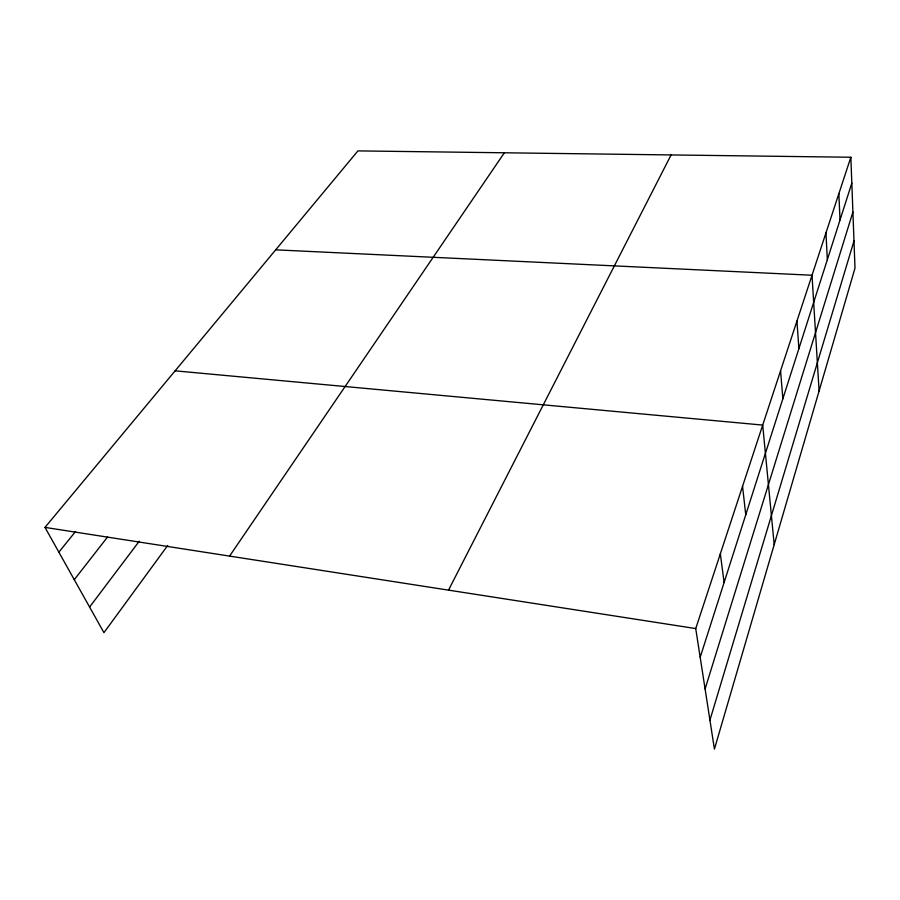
<?xml version="1.0" encoding="UTF-8"?>
<svg xmlns="http://www.w3.org/2000/svg" width="900" height="900" viewBox="0 0 900 900"><rect width="100%" height="100%" fill="white"/><g stroke="black" fill="none" stroke-linecap="round" stroke-linejoin="round"><path stroke-width="1.35" d="M709.931 720.124L853.988 240.941M705.094 688.939L852.908 212.051M700.189 657.293L851.816 183.139M850.849 157.252L855 268.144L714.42 749.104L695.734 628.571L850.849 157.252L357.919 150.896L45 527.4L103.939 632.666L167.737 545.434M448.515 590.141L671.096 154.935M229.579 556.099L504.36 152.786M89.595 607.05L139.275 541.192M74.284 579.69L107.505 537.086M58.871 552.173L75.566 531.461M275.681 249.84L812.014 275.243L819.09 390.983M175.118 370.834L762.705 425.081L774.191 544.601M45 527.4L695.734 628.571M720.337 553.815L724.106 582.48M742.545 486.326L745.751 514.811M780.559 370.834L782.865 398.756M796.939 321.075L798.896 348.626M825.952 232.92L827.347 259.661M838.856 193.703L840.026 220.016"/></g></svg>
